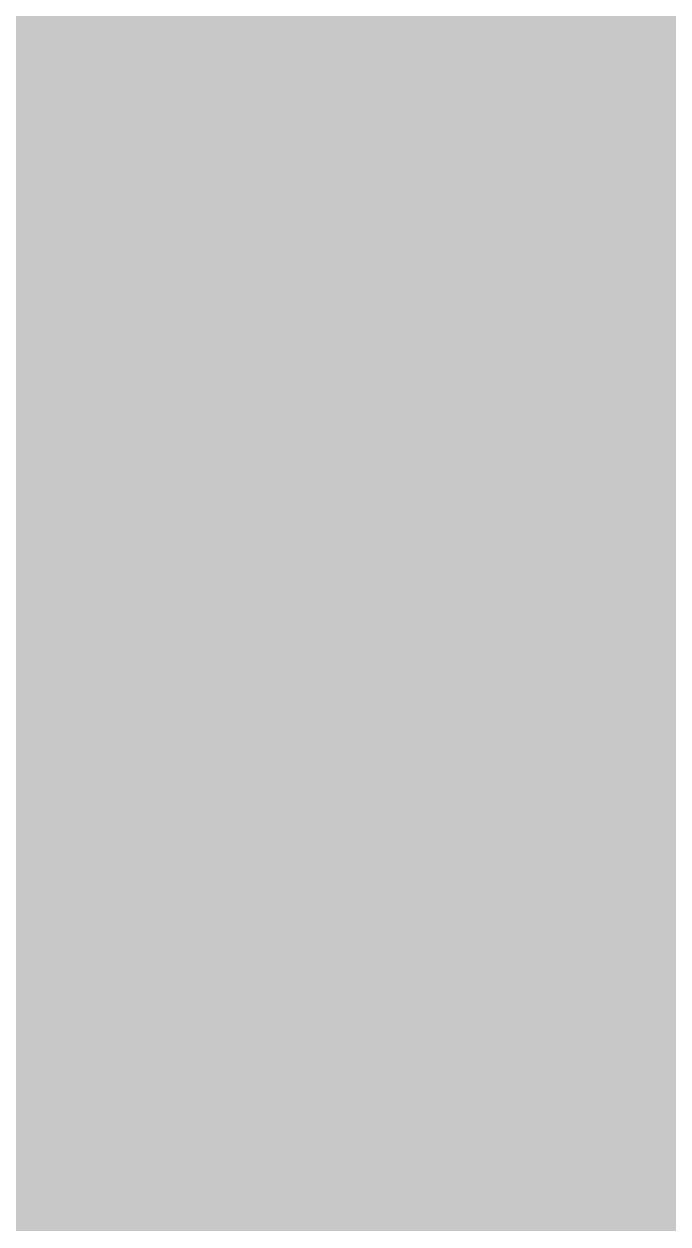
# Model space of a CAD drawing. Header units: metres. Extents: x 326467 to 340077, y 1811030 to 1824953.
# Drawn here: x 329777.899 to 329779.696, y 1813281.416 to 1813284.764 of the extents above; entities that cross this region are included whole.
import ezdxf

# ---------------------------------------------------------------- set-up
doc = ezdxf.new("R2010")
doc.units = ezdxf.units.M
doc.header["$MEASUREMENT"] = 0
for name, color, linetype in [('CRZ LINE FOR RIVER OR CREEK', 84, 'Continuous'), ('HAZARDS LINE', 1, 'Continuous'), ('NDZ-200M FROM CRZ', 30, 'Continuous'), ('SURVEY PLOT BOUNDARY', 35, 'Continuous')]:
    doc.layers.add(name, color=color, linetype=linetype)

# ---------------------------------------------------------------- blocks, each defined once
blk = doc.blocks.new('16')
at = {"layer": 'CRZ LINE FOR RIVER OR CREEK', "ltscale": 0.1, "const_width": 3.0321, "flags": 128}
blk.add_lwpolyline([(329553.7488, 1812890.105), (329595.2096, 1812950.4347), (329612.0033, 1813031.1715), (329648.9468, 1813103.666), (329708.4457, 1813180.7714), (329759.0284, 1813224.1159), (329775.5726, 1813272.5081), (329790.4542, 1813367.4111), (329809.16, 1813433.9815)], dxfattribs=at)
at = {"layer": 'HAZARDS LINE', "lineweight": 18, "const_width": 3.0321}
blk.add_lwpolyline([(329779.615, 1813272.4769), (329779.6462, 1813276.52), (329779.6774, 1813280.5631), (329779.7398, 1813288.6492), (329783.8135, 1813292.6611), (329783.8447, 1813296.7042), (329787.9183, 1813300.716), (329787.9495, 1813304.7591), (329792.0231, 1813308.771), (329796.0655, 1813308.7398), (329800.1391, 1813312.7517), (329804.1816, 1813312.7205), (329808.1928, 1813308.6462)], dxfattribs=at)
at = {"layer": 'NDZ-200M FROM CRZ', "const_width": 3.0321, "flags": 128}
blk.add_lwpolyline([(328500.1042, 1812715.8481), (328586.46, 1812675.1869), (328687.3649, 1812654.1917), (328814.7943, 1812626.2937), (328896.9786, 1812575.7512), (329009.8235, 1812530.404), (329088.6041, 1812523.7311), (329177.6468, 1812537.1956), (329273.3183, 1812592.8349), (329399.3009, 1812709.3477), (329470.4714, 1812762.2722), (329553.7488, 1812890.105), (329595.2096, 1812950.4347), (329612.0033, 1813031.1715), (329648.9468, 1813103.666), (329700.3755, 1813170.313), (329708.4457, 1813180.7714), (329759.0284, 1813224.1159), (329775.5726, 1813272.5081), (329790.4542, 1813367.4111), (329809.16, 1813433.9815)], dxfattribs=at)
at = {"layer": 'SURVEY PLOT BOUNDARY', "lineweight": 18, "const_width": 0.6064}
blk.add_lwpolyline([(329788.7606, 1813409.879), (329783.8135, 1813292.6611), (329746.9947, 1813236.3387), (329750.9123, 1813220.1353), (329738.6603, 1813204.0566), (329722.5218, 1813208.2244), (329685.7343, 1813155.9452), (329620.4626, 1813079.6259), (329607.8985, 1813023.1165), (329587.4055, 1812986.8848), (329575.0286, 1812954.6338), (329558.7029, 1812934.5432), (329525.8642, 1812870.1036), (329484.8472, 1812793.5971)], dxfattribs=at)
blk.add_lwpolyline([(329795.7223, 1813264.266), (329787.0759, 1813191.553), (329783.0023, 1813187.5411), (329782.8775, 1813171.3688), (329782.8151, 1813163.2827), (329717.9801, 1813143.5664), (329685.7343, 1813155.9452), (329722.5218, 1813208.2244), (329738.6603, 1813204.0566), (329750.9123, 1813220.1353), (329746.9947, 1813236.3387), (329783.8135, 1813292.6611), (329788.7606, 1813409.879), (329788.979, 1813438.1805), (329797.2511, 1813462.3766), (329801.3247, 1813466.3884), (329809.3472, 1813458.2399), (329853.6579, 1813437.6814), (329828.9978, 1813385.3086), (329841.0002, 1813369.0428), (329828.717, 1813348.921), (329844.6995, 1813324.5378), (329848.7107, 1813320.4635)], close=True, dxfattribs=at)

msp = doc.modelspace()

# ---------------------------------------------------------------- block references
msp.add_blockref('16', (0, 0))

doc.saveas('drawing.dxf')
